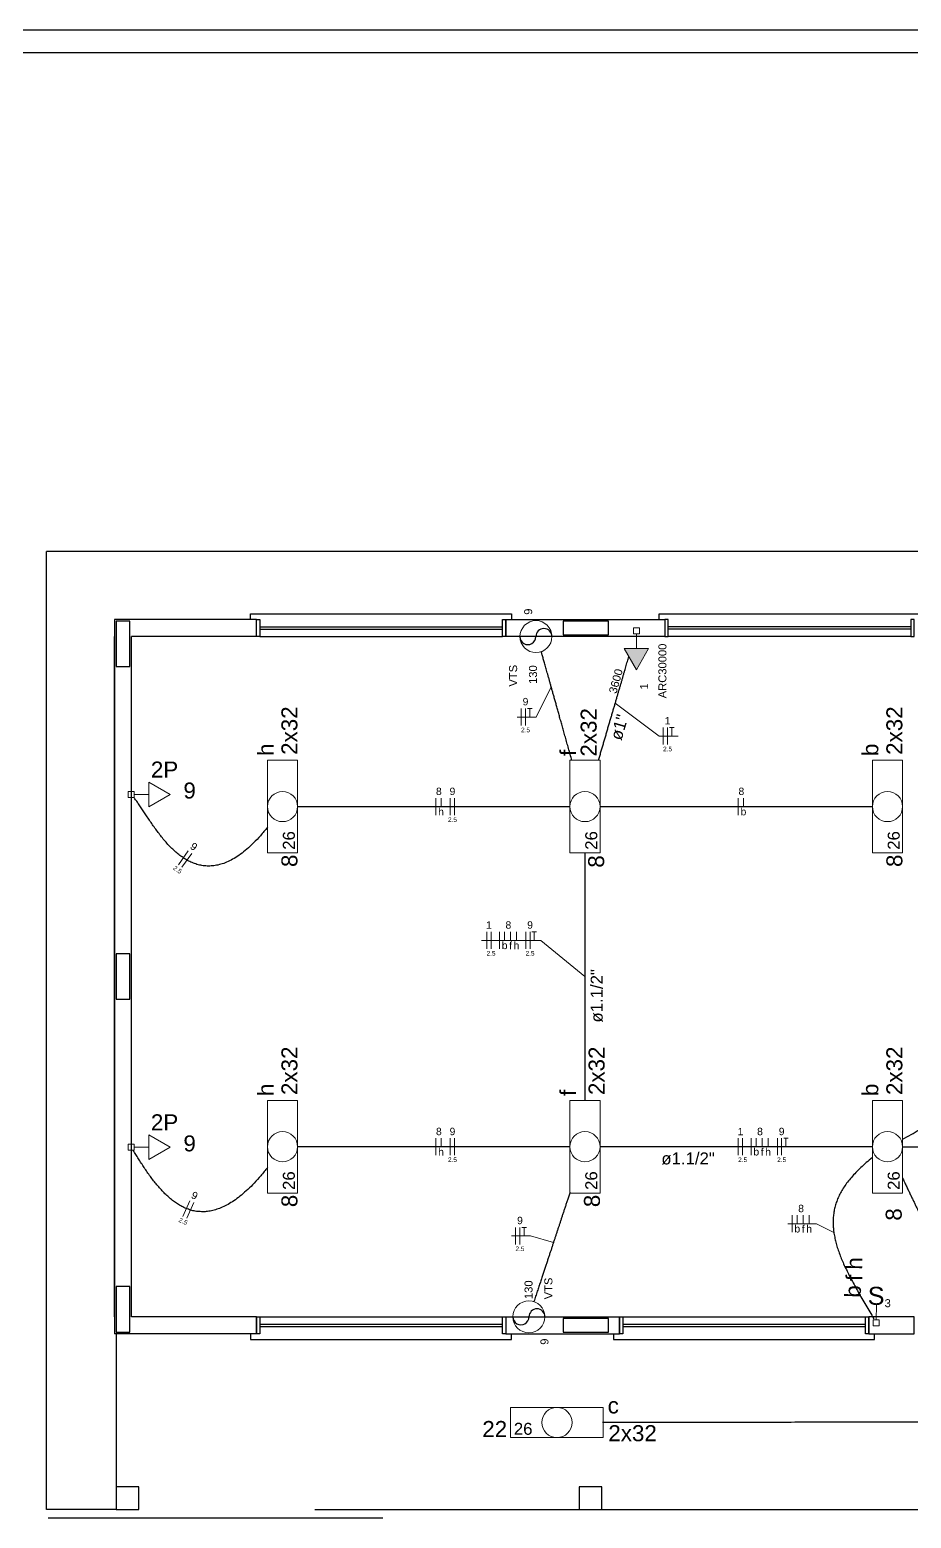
# Model space of a CAD drawing. Extents: x 210 to 779, y 61 to 241.
# Drawn here: x 342 to 349.77, y 209.18 to 222.31 of the extents above; entities that cross this region are included whole.
import ezdxf

# ---------------------------------------------------------------- set-up
doc = ezdxf.new("R2010")
doc.units = 0
doc.header["$LTSCALE"] = 2
doc.linetypes.add('TRACEJADO_G', pattern=[0.375, 0.25, -0.125])
doc.layers.get('0').update_dxf_attribs({"linetype": 'CONTINUOUS'})
for name, color, linetype in [('A-MURO', 2, 'CONTINUOUS'), ('A-PAREDE', 5, 'CONTINUOUS'), ('A-PISOS-CTEL', 2, 'TRACEJADO_G'), ('A-PISOS-NIVEL', 1, 'CONTINUOUS'), ('AR-ESQ', 2, 'CONTINUOUS')]:
    doc.layers.add(name, color=color, linetype=linetype)
for name, color, linetype, lineweight in [('EL-Condutos', 4, 'CONTINUOUS', 30), ('EL-Fios', 9, 'CONTINUOUS', 20), ('EL-Textos condutos', 7, 'CONTINUOUS', 20), ('EL-Textos fios', 7, 'CONTINUOUS', 20), ('EL-Textos pontos', 5, 'CONTINUOUS', 20), ('P-SIMBOL', 5, 'CONTINUOUS', 20)]:
    doc.layers.add(name, color=color, linetype=linetype, lineweight=lineweight)
doc.styles.add('Arial', font='arial.ttf')

msp = doc.modelspace()

# ---------------------------------------------------------------- hatches: boundary and pattern name
at = {"layer": 'P-SIMBOL', "linetype": 'Continuous'}
msp.add_hatch(color=256, dxfattribs=at).paths.add_polyline_path([(347.24, 216.854), (347.348, 216.666), (347.456, 216.854)])

# ---------------------------------------------------------------- linework, layer by layer
for centre, start, end in [((346.533, 216.958), 0.0194, 180), ((346.392, 216.958), 179.981, 0), ((346.331, 210.959), 179.98, 0.0002), ((346.472, 210.959), 0.0192, 180)]:
    msp.add_arc(centre, 0.0706, start, end)
at = {"layer": 'A-MURO', "color": 251}
for p, q in [((325.148, 222.31), (405.148, 222.31)), ((325.348, 222.11), (404.913, 222.11))]:
    msp.add_line(p, q, dxfattribs=at)
at = {"layer": 'A-PAREDE', "color": 251}
for p, q in [((342.748, 217.11), (342.748, 210.81)), ((343.998, 216.96), (343.998, 217.11)), ((342.898, 210.96), (342.898, 216.96)), ((343.998, 216.96), (342.898, 216.96)), ((343.998, 210.96), (342.898, 210.96)), ((343.998, 210.96), (343.998, 210.81)), ((346.198, 210.96), (347.198, 210.96)), ((346.198, 210.96), (346.198, 210.81)), ((347.198, 210.96), (347.198, 210.81)), ((349.398, 210.81), (349.398, 210.96)), ((343.998, 210.81), (342.748, 210.81)), ((346.198, 210.81), (347.198, 210.81))]:
    msp.add_line(p, q, dxfattribs=at)
for points in [[(343.998, 217.11), (342.748, 217.11)], [(342.748, 210.96), (342.748, 210.96), (342.748, 216.96)]]:
    msp.add_lwpolyline(points, dxfattribs=at)
for points in [[(342.763, 216.695), (342.883, 216.695), (342.883, 217.095), (342.763, 217.095)], [(347.598, 217.11), (347.598, 216.96), (346.198, 216.96), (346.198, 217.11)], [(346.703, 217.095), (346.703, 216.975), (347.103, 216.975), (347.103, 217.095)], [(342.763, 213.76), (342.883, 213.76), (342.883, 214.16), (342.763, 214.16)], [(342.763, 210.825), (342.883, 210.825), (342.883, 211.225), (342.763, 211.225)], [(349.798, 210.96), (349.398, 210.96), (349.398, 210.81), (349.798, 210.81)], [(346.703, 210.945), (346.703, 210.825), (347.103, 210.825), (347.103, 210.945)], [(342.963, 209.46), (342.763, 209.46), (342.763, 209.26), (342.963, 209.26)], [(347.043, 209.46), (346.843, 209.46), (346.843, 209.26), (347.043, 209.26)]]:
    msp.add_lwpolyline(points, close=True, dxfattribs=at)
at = {"layer": 'A-PISOS-CTEL', "color": 251, "linetype": 'TRACEJADO_G', "ltscale": 150}
msp.add_line((345.113, 209.183), (342.162, 209.183), dxfattribs=at)
at = {"layer": 'A-PISOS-NIVEL', "color": 251}
for p, q in [((342.148, 209.26), (342.148, 217.71)), ((400.548, 217.71), (342.148, 217.71)), ((342.763, 210.81), (342.763, 209.26)), ((342.763, 209.26), (342.148, 209.26)), ((344.513, 209.26), (369.748, 209.26)), ((344.513, 209.26), (344.513, 209.26))]:
    msp.add_line(p, q, dxfattribs=at)
at = {"layer": 'AR-ESQ', "color": 251}
for p, q in [((344.028, 217.045), (346.168, 217.045)), ((344.028, 217.025), (346.168, 217.025)), ((349.768, 217.045), (347.628, 217.045)), ((349.768, 217.025), (347.628, 217.025)), ((344.028, 216.96), (346.168, 216.96)), ((349.768, 216.96), (347.628, 216.96)), ((344.028, 210.96), (346.168, 210.96)), ((347.228, 210.96), (349.368, 210.96)), ((344.028, 210.895), (346.168, 210.895)), ((344.028, 210.875), (346.168, 210.875)), ((347.228, 210.895), (349.368, 210.895)), ((347.228, 210.875), (349.368, 210.875))]:
    msp.add_line(p, q, dxfattribs=at)
for points in [[(343.948, 217.11), (343.948, 217.16), (346.248, 217.16), (346.248, 217.11)], [(347.548, 217.11), (347.548, 217.16), (349.848, 217.16), (349.848, 217.11)], [(343.948, 210.81), (343.948, 210.76), (346.248, 210.76), (346.248, 210.81)], [(347.148, 210.81), (347.148, 210.76), (349.448, 210.76), (349.448, 210.81)]]:
    msp.add_lwpolyline(points, dxfattribs=at)
for points in [[(343.998, 217.11), (344.028, 217.11), (344.028, 216.96), (343.998, 216.96)], [(346.168, 217.11), (346.198, 217.11), (346.198, 216.96), (346.168, 216.96)], [(347.628, 217.11), (347.598, 217.11), (347.598, 216.96), (347.628, 216.96)], [(349.798, 217.11), (349.768, 217.11), (349.768, 216.96), (349.798, 216.96)], [(343.998, 210.96), (344.028, 210.96), (344.028, 210.81), (343.998, 210.81)], [(346.168, 210.96), (346.198, 210.96), (346.198, 210.81), (346.168, 210.81)], [(347.198, 210.96), (347.228, 210.96), (347.228, 210.81), (347.198, 210.81)], [(349.368, 210.96), (349.398, 210.96), (349.398, 210.81), (349.368, 210.81)]]:
    msp.add_lwpolyline(points, close=True, dxfattribs=at)
at = {"layer": 'EL-Condutos', "linetype": 'Continuous'}
for points in [[(346.78, 215.866), (346.765, 215.92), (346.75, 215.972), (346.736, 216.022), (346.722, 216.071), (346.709, 216.118), (346.697, 216.163), (346.684, 216.206), (346.672, 216.248), (346.661, 216.289), (346.65, 216.328), (346.64, 216.365), (346.63, 216.401), (346.62, 216.435), (346.611, 216.468), (346.602, 216.5), (346.593, 216.53), (346.585, 216.559), (346.578, 216.586), (346.57, 216.613), (346.563, 216.638), (346.556, 216.661), (346.55, 216.684), (346.544, 216.706), (346.538, 216.726), (346.533, 216.745), (346.528, 216.763), (346.523, 216.78), (346.518, 216.796), (346.514, 216.812), (346.51, 216.826)], [(347.015, 215.868), (347.026, 215.904), (347.036, 215.941), (347.047, 215.977), (347.057, 216.013), (347.068, 216.049), (347.078, 216.084), (347.088, 216.119), (347.098, 216.154), (347.108, 216.188), (347.118, 216.222), (347.128, 216.255), (347.138, 216.288), (347.147, 216.321), (347.157, 216.353), (347.166, 216.384), (347.175, 216.415), (347.184, 216.445), (347.192, 216.475), (347.201, 216.505), (347.209, 216.533), (347.218, 216.561), (347.226, 216.589), (347.233, 216.615), (347.241, 216.641), (347.248, 216.667), (347.255, 216.691), (347.262, 216.715), (347.269, 216.738), (347.276, 216.76), (347.282, 216.782)], [(344.096, 215.276), (344.034, 215.202), (343.973, 215.138), (343.914, 215.083), (343.857, 215.038), (343.802, 215.002), (343.749, 214.974), (343.697, 214.954), (343.647, 214.941), (343.599, 214.935), (343.552, 214.935), (343.508, 214.941), (343.464, 214.953), (343.422, 214.969), (343.382, 214.99), (343.343, 215.015), (343.306, 215.043), (343.27, 215.074), (343.235, 215.108), (343.202, 215.144), (343.17, 215.182), (343.14, 215.221), (343.111, 215.26), (343.083, 215.299), (343.056, 215.338), (343.03, 215.377), (343.005, 215.414), (342.982, 215.449), (342.96, 215.482), (342.938, 215.513), (342.918, 215.54)], [(344.362, 215.459), (344.475, 215.459), (344.58, 215.459), (344.68, 215.459), (344.773, 215.459), (344.862, 215.459), (344.946, 215.459), (345.025, 215.459), (345.101, 215.459), (345.173, 215.459), (345.242, 215.459), (345.309, 215.459), (345.374, 215.459), (345.438, 215.459), (345.5, 215.459), (345.562, 215.459), (345.624, 215.459), (345.687, 215.459), (345.751, 215.459), (345.816, 215.459), (345.883, 215.459), (345.952, 215.459), (346.024, 215.459), (346.1, 215.459), (346.179, 215.459), (346.263, 215.459), (346.351, 215.459), (346.445, 215.459), (346.544, 215.459), (346.65, 215.459), (346.762, 215.459)], [(347.029, 215.459), (347.141, 215.459), (347.247, 215.459), (347.346, 215.459), (347.44, 215.459), (347.528, 215.459), (347.612, 215.459), (347.691, 215.459), (347.767, 215.459), (347.839, 215.459), (347.908, 215.459), (347.975, 215.459), (348.04, 215.459), (348.104, 215.459), (348.166, 215.459), (348.229, 215.459), (348.291, 215.459), (348.353, 215.459), (348.417, 215.459), (348.482, 215.459), (348.549, 215.459), (348.618, 215.459), (348.69, 215.459), (348.766, 215.459), (348.845, 215.459), (348.929, 215.459), (349.017, 215.459), (349.111, 215.459), (349.211, 215.459), (349.316, 215.459), (349.429, 215.459)], [(346.895, 215.051), (346.895, 214.955), (346.895, 214.864), (346.895, 214.777), (346.895, 214.695), (346.895, 214.616), (346.895, 214.54), (346.895, 214.468), (346.895, 214.398), (346.895, 214.331), (346.895, 214.266), (346.895, 214.203), (346.895, 214.14), (346.895, 214.079), (346.895, 214.019), (346.895, 213.959), (346.895, 213.899), (346.895, 213.839), (346.895, 213.777), (346.895, 213.715), (346.895, 213.652), (346.895, 213.587), (346.895, 213.519), (346.895, 213.45), (346.895, 213.377), (346.895, 213.302), (346.895, 213.223), (346.895, 213.141), (346.895, 213.054), (346.895, 212.963), (346.895, 212.867)], [(349.694, 212.525), (349.77, 212.566), (349.842, 212.609), (349.912, 212.654), (349.978, 212.699), (350.041, 212.746), (350.102, 212.795), (350.16, 212.845), (350.215, 212.896), (350.267, 212.949), (350.317, 213.003), (350.364, 213.059), (350.409, 213.116), (350.452, 213.174), (350.492, 213.234), (350.53, 213.296), (350.566, 213.359), (350.6, 213.423), (350.632, 213.489), (350.663, 213.557), (350.691, 213.626), (350.718, 213.697), (350.743, 213.769), (350.766, 213.843), (350.788, 213.918), (350.809, 213.996), (350.828, 214.074), (350.847, 214.155), (350.864, 214.237), (350.88, 214.32), (350.894, 214.405)], [(344.098, 212.277), (344.037, 212.203), (343.979, 212.138), (343.922, 212.082), (343.866, 212.033), (343.813, 211.992), (343.761, 211.958), (343.71, 211.931), (343.661, 211.911), (343.614, 211.897), (343.568, 211.888), (343.524, 211.886), (343.481, 211.888), (343.439, 211.895), (343.399, 211.907), (343.36, 211.923), (343.322, 211.943), (343.286, 211.966), (343.251, 211.993), (343.217, 212.022), (343.184, 212.053), (343.153, 212.087), (343.122, 212.123), (343.092, 212.159), (343.064, 212.197), (343.036, 212.236), (343.01, 212.275), (342.984, 212.314), (342.959, 212.353), (342.935, 212.391), (342.912, 212.428)], [(346.762, 212.459), (346.65, 212.459), (346.544, 212.459), (346.445, 212.459), (346.351, 212.459), (346.263, 212.459), (346.179, 212.459), (346.1, 212.459), (346.024, 212.459), (345.952, 212.459), (345.883, 212.459), (345.816, 212.459), (345.751, 212.459), (345.687, 212.459), (345.624, 212.459), (345.562, 212.459), (345.5, 212.459), (345.438, 212.459), (345.374, 212.459), (345.309, 212.459), (345.242, 212.459), (345.173, 212.459), (345.101, 212.459), (345.025, 212.459), (344.946, 212.459), (344.862, 212.459), (344.773, 212.459), (344.68, 212.459), (344.58, 212.459), (344.475, 212.459), (344.362, 212.459)], [(349.429, 212.459), (349.316, 212.459), (349.211, 212.459), (349.111, 212.459), (349.017, 212.459), (348.929, 212.459), (348.845, 212.459), (348.766, 212.459), (348.69, 212.459), (348.618, 212.459), (348.549, 212.459), (348.482, 212.459), (348.417, 212.459), (348.353, 212.459), (348.291, 212.459), (348.229, 212.459), (348.166, 212.459), (348.104, 212.459), (348.04, 212.459), (347.975, 212.459), (347.908, 212.459), (347.839, 212.459), (347.767, 212.459), (347.691, 212.459), (347.612, 212.459), (347.528, 212.459), (347.44, 212.459), (347.346, 212.459), (347.247, 212.459), (347.141, 212.459), (347.029, 212.459)], [(349.694, 212.459), (349.814, 212.459), (349.927, 212.459), (350.033, 212.459), (350.133, 212.459), (350.227, 212.459), (350.317, 212.459), (350.401, 212.459), (350.482, 212.459), (350.559, 212.459), (350.632, 212.459), (350.704, 212.459), (350.773, 212.459), (350.841, 212.459), (350.907, 212.459), (350.973, 212.459), (351.039, 212.459), (351.106, 212.459), (351.174, 212.459), (351.243, 212.459), (351.314, 212.459), (351.388, 212.459), (351.465, 212.459), (351.545, 212.459), (351.63, 212.459), (351.719, 212.459), (351.814, 212.459), (351.914, 212.459), (352.02, 212.459), (352.133, 212.459), (352.253, 212.459)], [(349.429, 212.363), (349.375, 212.319), (349.327, 212.275), (349.283, 212.232), (349.244, 212.189), (349.209, 212.147), (349.179, 212.104), (349.153, 212.062), (349.132, 212.02), (349.114, 211.977), (349.101, 211.935), (349.091, 211.892), (349.085, 211.849), (349.082, 211.806), (349.083, 211.762), (349.087, 211.718), (349.094, 211.673), (349.104, 211.628), (349.116, 211.581), (349.132, 211.534), (349.15, 211.486), (349.17, 211.438), (349.193, 211.388), (349.218, 211.337), (349.245, 211.285), (349.274, 211.231), (349.304, 211.176), (349.336, 211.12), (349.37, 211.063), (349.405, 211.003), (349.441, 210.942)], [(349.694, 212.184), (349.711, 212.148), (349.727, 212.113), (349.744, 212.079), (349.759, 212.047), (349.774, 212.015), (349.789, 211.985), (349.803, 211.956), (349.816, 211.928), (349.829, 211.901), (349.842, 211.875), (349.854, 211.849), (349.865, 211.825), (349.876, 211.802), (349.887, 211.78), (349.897, 211.758), (349.907, 211.738), (349.917, 211.718), (349.926, 211.699), (349.934, 211.681), (349.943, 211.664), (349.951, 211.647), (349.958, 211.631), (349.965, 211.616), (349.972, 211.602), (349.979, 211.588), (349.985, 211.575), (349.991, 211.562), (349.997, 211.551), (350.002, 211.539), (350.008, 211.528)], [(346.763, 212.057), (346.752, 212.022), (346.741, 211.989), (346.73, 211.957), (346.72, 211.926), (346.71, 211.896), (346.7, 211.867), (346.691, 211.838), (346.682, 211.81), (346.673, 211.783), (346.664, 211.756), (346.655, 211.729), (346.646, 211.702), (346.637, 211.675), (346.628, 211.648), (346.619, 211.62), (346.61, 211.593), (346.601, 211.564), (346.591, 211.535), (346.581, 211.506), (346.571, 211.475), (346.561, 211.444), (346.55, 211.411), (346.539, 211.377), (346.527, 211.341), (346.515, 211.305), (346.502, 211.266), (346.489, 211.226), (346.475, 211.184), (346.46, 211.14), (346.445, 211.093)], [(354.562, 210.034), (354.21, 210.034), (353.879, 210.033), (353.567, 210.033), (353.274, 210.033), (352.997, 210.033), (352.735, 210.032), (352.486, 210.032), (352.25, 210.032), (352.024, 210.032), (351.807, 210.031), (351.598, 210.031), (351.395, 210.031), (351.196, 210.031), (351, 210.031), (350.806, 210.03), (350.612, 210.03), (350.416, 210.03), (350.217, 210.03), (350.014, 210.03), (349.804, 210.03), (349.588, 210.029), (349.362, 210.029), (349.125, 210.029), (348.877, 210.029), (348.615, 210.028), (348.338, 210.028), (348.045, 210.028), (347.733, 210.028), (347.402, 210.027), (347.05, 210.027)]]:
    msp.add_spline(points, degree=3, dxfattribs=at)
at = {"layer": 'EL-Fios'}
for p, q in [((346.334, 216.174), (346.334, 216.324)), ((346.371, 216.174), (346.371, 216.324)), ((346.389, 216.324), (346.429, 216.324)), ((346.409, 216.249), (346.409, 216.324)), ((347.585, 216.006), (347.585, 216.156)), ((347.623, 216.006), (347.623, 216.156)), ((347.64, 216.156), (347.68, 216.156)), ((347.66, 216.081), (347.66, 216.156)), ((345.581, 215.384), (345.581, 215.534)), ((345.626, 215.459), (345.626, 215.534)), ((345.708, 215.384), (345.708, 215.534)), ((345.746, 215.384), (345.746, 215.534)), ((348.247, 215.384), (348.247, 215.534)), ((348.292, 215.459), (348.292, 215.534)), ((343.311, 214.946), (343.398, 215.068)), ((343.342, 214.924), (343.428, 215.046)), ((346.029, 214.204), (346.029, 214.354)), ((346.067, 214.204), (346.067, 214.354)), ((346.142, 214.204), (346.142, 214.354)), ((346.187, 214.279), (346.187, 214.354)), ((346.239, 214.279), (346.239, 214.354)), ((346.291, 214.279), (346.291, 214.354)), ((346.373, 214.204), (346.373, 214.354)), ((346.411, 214.204), (346.411, 214.354)), ((346.428, 214.354), (346.468, 214.354)), ((346.448, 214.279), (346.448, 214.354)), ((345.581, 212.384), (345.581, 212.534)), ((345.626, 212.459), (345.626, 212.534)), ((345.708, 212.384), (345.708, 212.534)), ((345.746, 212.384), (345.746, 212.534)), ((348.247, 212.384), (348.247, 212.534)), ((348.285, 212.384), (348.285, 212.534)), ((348.36, 212.384), (348.36, 212.534)), ((348.405, 212.459), (348.405, 212.534)), ((348.457, 212.459), (348.457, 212.534)), ((348.509, 212.459), (348.509, 212.534)), ((348.592, 212.384), (348.592, 212.534)), ((348.629, 212.384), (348.629, 212.534)), ((348.647, 212.534), (348.687, 212.534)), ((348.667, 212.459), (348.667, 212.534)), ((343.351, 211.845), (343.413, 211.982)), ((343.385, 211.829), (343.447, 211.966)), ((346.284, 211.598), (346.284, 211.748)), ((346.321, 211.598), (346.321, 211.748)), ((346.339, 211.748), (346.379, 211.748)), ((346.359, 211.673), (346.359, 211.748)), ((348.722, 211.705), (348.722, 211.855)), ((348.767, 211.78), (348.767, 211.855)), ((348.819, 211.78), (348.819, 211.855)), ((348.871, 211.78), (348.871, 211.855))]:
    msp.add_line(p, q, dxfattribs=at)
at = {"layer": 'EL-Textos fios'}
for p, q in [((346.597, 216.516), (346.466, 216.249)), ((347.162, 216.371), (347.548, 216.081)), ((346.466, 216.249), (346.296, 216.249)), ((347.548, 216.081), (347.718, 216.081)), ((346.506, 214.279), (345.984, 214.279)), ((346.895, 213.959), (346.506, 214.279)), ((348.935, 211.78), (348.684, 211.78)), ((349.088, 211.704), (348.935, 211.78)), ((346.416, 211.673), (346.246, 211.673)), ((346.617, 211.615), (346.416, 211.673))]:
    msp.add_line(p, q, dxfattribs=at)
at = {"layer": 'P-SIMBOL'}
for p, q in [((347.322, 217.035), (347.375, 217.035)), ((347.322, 216.982), (347.322, 217.035)), ((347.375, 217.035), (347.375, 216.982)), ((347.375, 216.982), (347.322, 216.982)), ((347.348, 216.854), (347.348, 216.982)), ((347.24, 216.854), (347.456, 216.854)), ((347.348, 216.666), (347.24, 216.854)), ((347.456, 216.854), (347.348, 216.666)), ((344.097, 215.051), (344.097, 215.867)), ((344.097, 215.867), (344.362, 215.867)), ((344.362, 215.051), (344.362, 215.867)), ((346.763, 215.051), (346.763, 215.867)), ((346.763, 215.867), (347.028, 215.867)), ((347.028, 215.051), (347.028, 215.867)), ((349.429, 215.051), (349.429, 215.867)), ((349.429, 215.867), (349.694, 215.867)), ((349.694, 215.051), (349.694, 215.867)), ((342.869, 215.54), (342.869, 215.593)), ((342.869, 215.593), (342.922, 215.593)), ((342.922, 215.593), (342.922, 215.54)), ((343.051, 215.566), (342.922, 215.566)), ((343.051, 215.674), (343.238, 215.566)), ((343.051, 215.458), (343.051, 215.674)), ((343.238, 215.566), (343.051, 215.458)), ((342.922, 215.54), (342.869, 215.54)), ((344.097, 215.051), (344.362, 215.051)), ((346.763, 215.051), (347.028, 215.051)), ((349.429, 215.051), (349.694, 215.051)), ((344.097, 212.051), (344.097, 212.867)), ((344.097, 212.867), (344.362, 212.867)), ((344.362, 212.051), (344.362, 212.867)), ((346.763, 212.051), (346.763, 212.867)), ((346.763, 212.867), (347.028, 212.867)), ((347.028, 212.051), (347.028, 212.867)), ((349.429, 212.051), (349.429, 212.867)), ((349.429, 212.867), (349.694, 212.867)), ((349.694, 212.051), (349.694, 212.867)), ((343.051, 212.563), (343.238, 212.454)), ((343.051, 212.346), (343.051, 212.563)), ((342.869, 212.428), (342.869, 212.481)), ((342.869, 212.481), (342.922, 212.481)), ((342.922, 212.428), (342.869, 212.428)), ((342.922, 212.481), (342.922, 212.428)), ((343.051, 212.454), (342.922, 212.454)), ((343.238, 212.454), (343.051, 212.346)), ((344.097, 212.051), (344.362, 212.051)), ((346.763, 212.051), (347.028, 212.051)), ((349.429, 212.051), (349.694, 212.051)), ((349.464, 211.061), (349.463, 210.933)), ((349.436, 210.933), (349.489, 210.933)), ((349.436, 210.88), (349.436, 210.933)), ((349.489, 210.88), (349.436, 210.88)), ((349.489, 210.933), (349.489, 210.88)), ((346.24, 210.159), (347.056, 210.159)), ((346.24, 210.159), (346.24, 209.894)), ((347.056, 210.159), (347.056, 209.894)), ((346.24, 209.894), (347.056, 209.894))]:
    msp.add_line(p, q, dxfattribs=at)
for centre, radius in [((346.463, 216.958), 0.141), ((344.229, 215.459), 0.133), ((346.895, 215.459), 0.133), ((349.562, 215.459), 0.133), ((344.229, 212.459), 0.133), ((346.895, 212.459), 0.133), ((349.562, 212.459), 0.133), ((346.401, 210.959), 0.141), ((346.648, 210.027), 0.133)]:
    msp.add_circle(centre, radius, dxfattribs=at)

# ---------------------------------------------------------------- texts
at = {"layer": 'EL-Textos condutos', "char_height": 0.1059, "attachment_point": 8, "line_spacing_factor": 0.798, "style": 'Arial'}
for s, insert, width, rotation in [('ø1"', (347.25, 216.143), 0.38124, 73.7167), ('ø1.1/2"', (347.054, 213.79), 0.88956, 90.0002)]:
    msp.add_mtext(s, dxfattribs=dict(at, insert=insert, width=width, rotation=rotation))
at = {"layer": 'EL-Textos condutos', "insert": (347.804, 212.3), "char_height": 0.1059, "width": 0.88956, "attachment_point": 8, "line_spacing_factor": 0.798, "style": 'Arial'}
msp.add_mtext('ø1.1/2"', dxfattribs=at)
at = {"layer": 'EL-Textos fios', "attachment_point": 8, "line_spacing_factor": 0.798, "style": 'Arial'}
for s, insert, char_height, width in [('9', (346.371, 216.351), 0.0653, 0.07837), ('1', (347.623, 216.183), 0.0653, 0.07837), ('2.5', (346.371, 216.114), 0.0406, 0.14614), ('2.5', (347.623, 215.946), 0.0406, 0.14614), ('8', (345.607, 215.56), 0.0653, 0.07837), ('9', (345.727, 215.56), 0.0653, 0.07837), ('8', (348.274, 215.56), 0.0653, 0.07837), ('h', (345.626, 215.381), 0.0653, 0.07837), ('b', (348.292, 215.381), 0.0653, 0.07837), ('2.5', (345.727, 215.323), 0.0406, 0.14614), ('1', (346.048, 214.381), 0.0653, 0.07837), ('8', (346.22, 214.381), 0.0653, 0.07837), ('9', (346.411, 214.381), 0.0653, 0.07837), ('b', (346.187, 214.201), 0.0653, 0.07837), ('f', (346.239, 214.201), 0.0653, 0.07837), ('h', (346.291, 214.201), 0.0653, 0.07837), ('2.5', (346.067, 214.144), 0.0406, 0.14614), ('2.5', (346.411, 214.144), 0.0406, 0.14614), ('8', (345.607, 212.56), 0.0653, 0.07837), ('9', (345.727, 212.56), 0.0653, 0.07837), ('1', (348.266, 212.56), 0.0653, 0.07837), ('8', (348.438, 212.56), 0.0653, 0.07837), ('9', (348.629, 212.56), 0.0653, 0.07837), ('h', (345.626, 212.381), 0.0653, 0.07837), ('b', (348.405, 212.381), 0.0653, 0.07837), ('f', (348.457, 212.381), 0.0653, 0.07837), ('h', (348.509, 212.381), 0.0653, 0.07837), ('2.5', (345.727, 212.324), 0.0406, 0.14614), ('2.5', (348.285, 212.324), 0.0406, 0.14614), ('2.5', (348.629, 212.324), 0.0406, 0.14614), ('8', (348.8, 211.881), 0.0653, 0.07837), ('9', (346.322, 211.775), 0.0653, 0.07837), ('b', (348.767, 211.702), 0.0653, 0.07837), ('f', (348.819, 211.702), 0.0653, 0.07837), ('h', (348.871, 211.702), 0.0653, 0.07837), ('2.5', (346.322, 211.538), 0.0406, 0.14614)]:
    msp.add_mtext(s, dxfattribs=dict(at, insert=insert, char_height=char_height, width=width))
for s, insert, char_height, width, rotation in [('9', (343.428, 215.079), 0.0653, 0.07837, 324.7181), ('2.5', (343.291, 214.886), 0.0406, 0.14614, 324.7181), ('9', (343.44, 211.998), 0.0653, 0.07837, 335.7762), ('2.5', (343.344, 211.782), 0.0406, 0.14614, 335.7762)]:
    msp.add_mtext(s, dxfattribs=dict(at, insert=insert, char_height=char_height, width=width, rotation=rotation))
at = {"layer": 'EL-Textos pontos', "line_spacing_factor": 0.798, "style": 'Arial'}
for s, insert, char_height, width, attachment_point, rotation in [('9', (346.431, 217.178), 0.0706, 0.08472, 8, 90.0002), ('ARC30000', (347.614, 216.655), 0.0706, 0.67776, 8, 90.0002), ('VTS', (346.298, 216.613), 0.0706, 0.25416, 8, 90.0002), ('130', (346.473, 216.623), 0.0706, 0.25416, 8, 90.0002), ('3600', (347.202, 216.556), 0.0706, 0.33888, 8, 74.423), ('1', (347.452, 216.518), 0.0706, 0.08472, 8, 90.0002), ('2x32', (344.362, 215.915), 0.1412, 0.67776, 7, 90.0002), ('2x32', (347, 215.9), 0.1412, 0.67776, 7, 90.0002), ('2x32', (349.695, 215.915), 0.1412, 0.67776, 7, 90.0002), ('h', (344.151, 215.905), 0.141, 0.16944, 7, 90.0002), ('f', (346.817, 215.905), 0.141, 0.16944, 7, 90.0002), ('b', (349.483, 215.905), 0.141, 0.16944, 7, 90.0002), ('8', (344.362, 214.926), 0.141, 0.16944, 7, 90.0002), ('8', (349.695, 214.926), 0.141, 0.16944, 7, 90.0002), ('8', (347.066, 214.92), 0.141, 0.16944, 7, 90.0002), ('2x32', (344.362, 212.915), 0.1412, 0.67776, 7, 90.0002), ('2x32', (347.07, 212.915), 0.1412, 0.67776, 7, 90.0002), ('2x32', (349.695, 212.915), 0.1412, 0.67776, 7, 90.0002), ('h', (344.151, 212.906), 0.141, 0.16944, 7, 90.0002), ('f', (346.817, 212.906), 0.141, 0.16944, 7, 90.0002), ('b', (349.483, 212.906), 0.141, 0.16944, 7, 90.0002), ('8', (344.362, 211.926), 0.141, 0.16944, 7, 90.0002), ('8', (347.029, 211.926), 0.141, 0.16944, 7, 90.0002), ('8', (349.689, 211.807), 0.141, 0.16944, 7, 90.0002), ('h', (349.339, 211.429), 0.141, 0.16944, 8, 89.5189), ('130', (346.434, 211.198), 0.0706, 0.25416, 8, 90.0002), ('VTS', (346.609, 211.209), 0.0706, 0.25416, 8, 90.0002), ('b', (349.33, 211.182), 0.141, 0.16944, 8, 89.5189), ('f', (349.339, 211.302), 0.141, 0.16944, 8, 89.5189), ('9', (346.574, 210.74), 0.0706, 0.08472, 8, 90.0002)]:
    msp.add_mtext(s, dxfattribs=dict(at, insert=insert, char_height=char_height, width=width, attachment_point=attachment_point, rotation=rotation))
for s, insert, char_height, width, attachment_point in [('2P', (343.189, 215.715), 0.1412, 0.33888, 8), ('9', (343.41, 215.528), 0.141, 0.16944, 8), ('2P', (343.189, 212.604), 0.1412, 0.33888, 8), ('9', (343.41, 212.416), 0.141, 0.16944, 8), ('c', (347.095, 210.105), 0.141, 0.16944, 7), ('22', (345.99, 209.899), 0.1412, 0.33888, 7), ('2x32', (347.101, 209.86), 0.1412, 0.67776, 7)]:
    msp.add_mtext(s, dxfattribs=dict(at, insert=insert, char_height=char_height, width=width, attachment_point=attachment_point))
at = {"layer": 'P-SIMBOL', "attachment_point": 7, "line_spacing_factor": 0.798, "style": 'Arial'}
for s, insert, char_height, width, rotation in [('26', (344.339, 215.078), 0.1059, 0.25416, 90.0002), ('26', (347.005, 215.078), 0.1059, 0.25416, 90.0002), ('26', (349.671, 215.078), 0.1059, 0.25416, 90.0002), ('26', (344.339, 212.078), 0.1059, 0.25416, 90.0002), ('26', (347.005, 212.078), 0.1059, 0.25416, 90.0002), ('26', (349.671, 212.078), 0.1059, 0.25416, 90.0002), ('S', (349.387, 211.063), 0.159, 0.19062, 359.5138), ('3', (349.536, 211.043), 0.0706, 0.08472, 359.5138)]:
    msp.add_mtext(s, dxfattribs=dict(at, insert=insert, char_height=char_height, width=width, rotation=rotation))
at = {"layer": 'P-SIMBOL', "insert": (346.268, 209.917), "char_height": 0.1059, "width": 0.25416, "attachment_point": 7, "line_spacing_factor": 0.798, "style": 'Arial'}
msp.add_mtext('26', dxfattribs=at)

doc.saveas('drawing.dxf')
